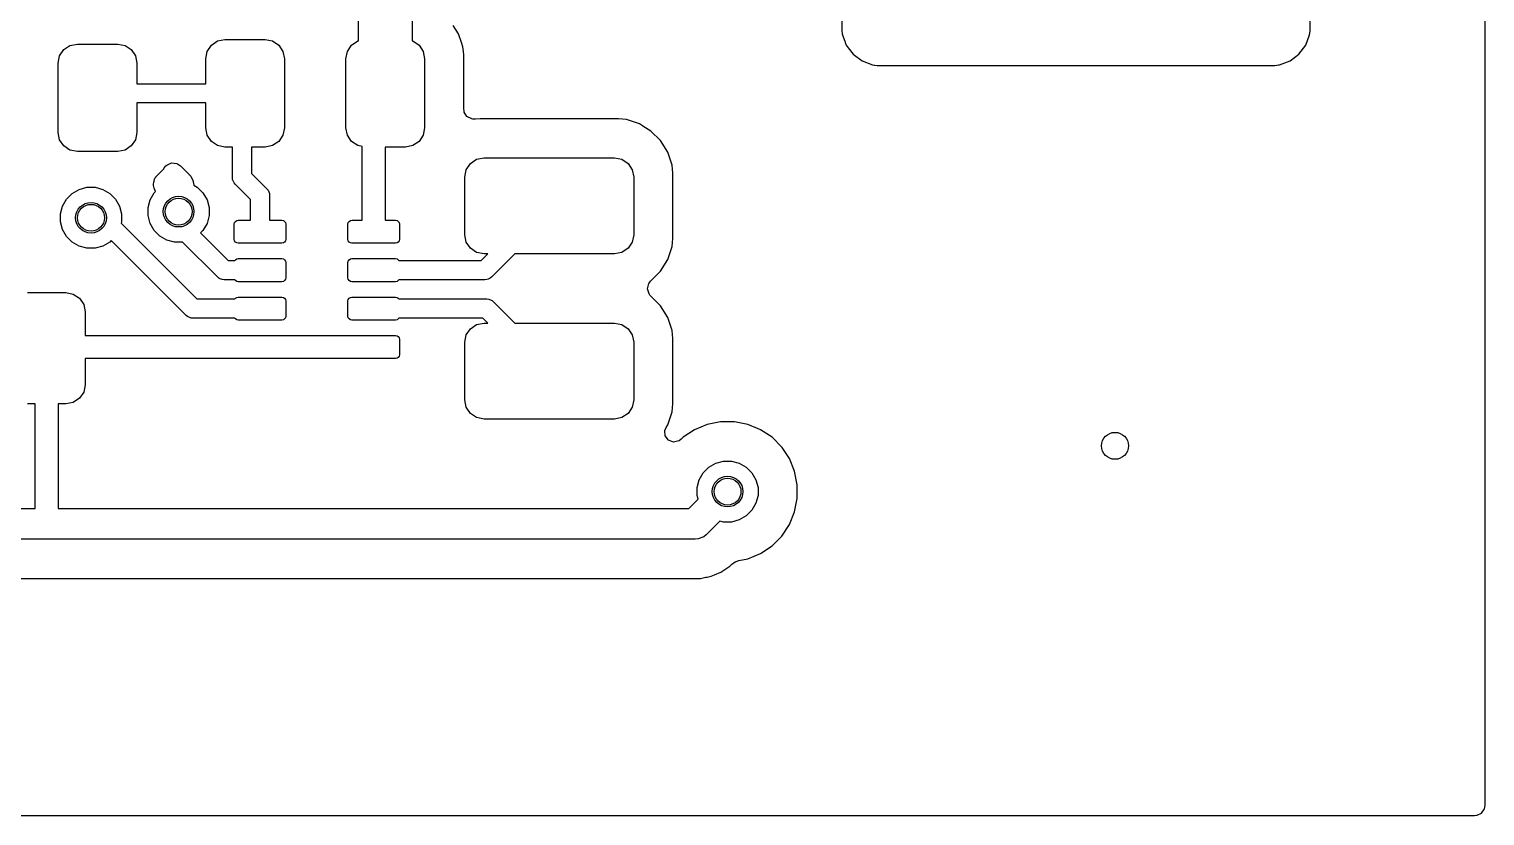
# Model space of a CAD drawing. Header units: inches. Extents: x -2.18 to 1.8, y 0.44 to 2.81.
# Drawn here: x 1.053 to 1.8, y 0.435 to 0.839 of the extents above; entities that cross this region are included whole.
import ezdxf

# ---------------------------------------------------------------- set-up
doc = ezdxf.new("R2010")
doc.units = ezdxf.units.IN
doc.header["$MEASUREMENT"] = 0
doc.layers.add('BLACK', color=250, linetype='CONTINUOUS')

msp = doc.modelspace()

# ---------------------------------------------------------------- linework, layer by layer
at = {"layer": 'BLACK', "linetype": 'CONTINUOUS'}
for p, q in [((1.79959, 2.80918), (1.79959, 0.441)), ((1.46998, 0.91196), (1.46998, 0.83804)), ((1.71002, 0.83805), (1.71002, 0.91195)), ((1.22215, 0.8325), (1.22215, 0.86831)), ((1.2497, 0.86695), (1.2497, 0.8325)), ((1.27351, 0.83605), (1.27081, 0.84043)), ((1.27494, 0.83173), (1.27351, 0.83605)), ((1.46998, 0.83804), (1.47021, 0.83592)), ((1.47021, 0.83592), (1.47022, 0.83577)), ((1.47022, 0.83577), (1.47024, 0.83566)), ((1.70976, 0.83566), (1.70997, 0.83754)), ((1.70997, 0.83754), (1.71, 0.8379)), ((1.71, 0.8379), (1.71001, 0.83794)), ((1.71, 0.8379), (1.71, 0.8379)), ((1.71001, 0.83794), (1.71002, 0.83805)), ((1.71002, 0.83805), (1.71002, 0.83805)), ((1.07113, 0.82798), (1.07432, 0.83012)), ((1.07432, 0.83012), (1.07809, 0.83087)), ((1.07809, 0.83087), (1.09876, 0.83087)), ((1.09876, 0.83087), (1.10253, 0.83012)), ((1.10253, 0.83012), (1.10572, 0.82798)), ((1.14465, 0.82711), (1.14678, 0.83031)), ((1.14678, 0.83031), (1.14997, 0.83244)), ((1.14997, 0.83244), (1.15374, 0.83319)), ((1.15374, 0.83319), (1.17441, 0.83319)), ((1.17441, 0.83319), (1.17818, 0.83244)), ((1.17818, 0.83244), (1.18137, 0.83031)), ((1.18137, 0.83031), (1.1835, 0.82711)), ((1.2165, 0.82711), (1.21863, 0.83031)), ((1.21863, 0.83031), (1.22182, 0.83244)), ((1.22182, 0.83244), (1.22215, 0.8325)), ((1.2497, 0.8325), (1.25003, 0.83244)), ((1.25003, 0.83244), (1.25322, 0.83031)), ((1.25322, 0.83031), (1.25535, 0.82711)), ((1.2757, 0.82943), (1.27494, 0.83173)), ((1.27595, 0.82704), (1.2757, 0.82943)), ((1.2757, 0.82943), (1.2757, 0.82943)), ((1.47024, 0.83566), (1.47133, 0.83273)), ((1.47133, 0.83273), (1.47142, 0.8325)), ((1.47142, 0.8325), (1.47175, 0.8316)), ((1.47175, 0.8316), (1.47225, 0.83027)), ((1.47225, 0.83027), (1.47321, 0.82898)), ((1.47321, 0.82898), (1.4757, 0.82566)), ((1.7043, 0.82566), (1.70775, 0.83027)), ((1.70775, 0.83027), (1.70976, 0.83566)), ((1.06825, 0.82102), (1.069, 0.82479)), ((1.06825, 0.78559), (1.06825, 0.82102)), ((1.069, 0.82479), (1.07113, 0.82798)), ((1.10572, 0.82798), (1.10785, 0.82479)), ((1.10785, 0.82479), (1.1086, 0.82102)), ((1.1086, 0.82102), (1.1086, 0.81055)), ((1.1439, 0.82335), (1.14465, 0.82711)), ((1.1439, 0.81055), (1.1439, 0.82335)), ((1.1835, 0.82711), (1.18425, 0.82335)), ((1.18425, 0.82335), (1.18425, 0.78791)), ((1.21575, 0.82335), (1.2165, 0.82711)), ((1.21575, 0.78791), (1.21575, 0.82335)), ((1.25535, 0.82711), (1.2561, 0.82335)), ((1.2561, 0.82335), (1.2561, 0.78791)), ((1.27612, 0.82534), (1.27595, 0.82704)), ((1.27595, 0.82704), (1.27595, 0.82704)), ((1.27612, 0.79778), (1.27612, 0.82534)), ((1.27612, 0.82534), (1.27612, 0.82534)), ((1.27612, 0.82534), (1.27612, 0.82534)), ((1.4757, 0.82566), (1.48031, 0.82221)), ((1.48031, 0.82221), (1.48031, 0.82221)), ((1.48031, 0.82221), (1.4857, 0.8202)), ((1.6943, 0.8202), (1.69969, 0.82221)), ((1.69969, 0.82221), (1.7043, 0.82566)), ((1.4857, 0.8202), (1.4857, 0.8202)), ((1.4857, 0.8202), (1.48677, 0.82008)), ((1.48677, 0.82008), (1.48677, 0.82008)), ((1.48677, 0.82008), (1.48694, 0.82006)), ((1.48694, 0.82006), (1.48808, 0.81994)), ((1.48808, 0.81994), (1.48808, 0.81994)), ((1.48808, 0.81994), (1.48808, 0.81994)), ((1.48808, 0.81994), (1.48809, 0.81994)), ((1.48809, 0.81994), (1.69191, 0.81994)), ((1.69191, 0.81994), (1.69191, 0.81994)), ((1.69191, 0.81994), (1.69192, 0.81994)), ((1.69192, 0.81994), (1.69301, 0.82006)), ((1.69301, 0.82006), (1.69384, 0.82015)), ((1.69301, 0.82006), (1.69301, 0.82006)), ((1.69384, 0.82015), (1.6943, 0.8202)), ((1.1086, 0.81055), (1.1439, 0.81055)), ((1.1439, 0.80071), (1.1086, 0.80071)), ((1.1086, 0.80071), (1.1086, 0.78559)), ((1.1439, 0.78791), (1.1439, 0.80071)), ((1.27629, 0.7965), (1.27612, 0.79778)), ((1.27642, 0.79602), (1.27629, 0.7965)), ((1.27779, 0.79375), (1.27642, 0.79602)), ((1.28024, 0.7925), (1.27779, 0.79375)), ((1.28081, 0.7924), (1.28024, 0.7925)), ((1.2822, 0.79234), (1.28081, 0.7924)), ((1.28454, 0.79258), (1.2822, 0.79234)), ((1.28455, 0.79258), (1.28454, 0.79258)), ((1.28454, 0.79258), (1.28454, 0.79258)), ((1.35545, 0.79258), (1.28455, 0.79258)), ((1.28455, 0.79258), (1.28455, 0.79258)), ((1.35954, 0.79216), (1.35545, 0.79258)), ((1.35545, 0.79258), (1.35545, 0.79258)), ((1.36617, 0.78997), (1.35954, 0.79216)), ((1.069, 0.78182), (1.06825, 0.78559)), ((1.1086, 0.78559), (1.10785, 0.78182)), ((1.14465, 0.78415), (1.1439, 0.78791)), ((1.14678, 0.78095), (1.14465, 0.78415)), ((1.1835, 0.78415), (1.18137, 0.78095)), ((1.18425, 0.78791), (1.1835, 0.78415)), ((1.2165, 0.78415), (1.21575, 0.78791)), ((1.21863, 0.78095), (1.2165, 0.78415)), ((1.25535, 0.78415), (1.25322, 0.78095)), ((1.2561, 0.78791), (1.25535, 0.78415)), ((1.36773, 0.78901), (1.36617, 0.78997)), ((1.36617, 0.78997), (1.36617, 0.78997)), ((1.36617, 0.78997), (1.36617, 0.78997)), ((1.36617, 0.78997), (1.36617, 0.78997)), ((1.36797, 0.78886), (1.36773, 0.78901)), ((1.37211, 0.7863), (1.36797, 0.78886)), ((1.36797, 0.78886), (1.36797, 0.78886)), ((1.37705, 0.78136), (1.37211, 0.7863)), ((1.37211, 0.7863), (1.37211, 0.7863)), ((1.07113, 0.77863), (1.069, 0.78182)), ((1.07432, 0.7765), (1.07113, 0.77863)), ((1.07809, 0.77575), (1.07432, 0.7765)), ((1.10253, 0.7765), (1.09876, 0.77575)), ((1.10572, 0.77863), (1.10253, 0.7765)), ((1.10785, 0.78182), (1.10572, 0.77863)), ((1.14997, 0.77882), (1.14678, 0.78095)), ((1.15374, 0.77807), (1.14997, 0.77882)), ((1.15758, 0.77807), (1.15374, 0.77807)), ((1.15758, 0.7625), (1.15758, 0.77807)), ((1.17441, 0.77807), (1.16742, 0.77807)), ((1.16742, 0.77807), (1.16742, 0.76454)), ((1.17818, 0.77882), (1.17441, 0.77807)), ((1.18137, 0.78095), (1.17818, 0.77882)), ((1.22182, 0.77882), (1.21863, 0.78095)), ((1.22409, 0.77837), (1.22182, 0.77882)), ((1.22409, 0.74059), (1.22409, 0.77837)), ((1.24626, 0.77807), (1.23591, 0.77807)), ((1.23591, 0.77807), (1.23591, 0.74059)), ((1.25003, 0.77882), (1.24626, 0.77807)), ((1.25322, 0.78095), (1.25003, 0.77882)), ((1.38071, 0.77542), (1.37705, 0.78136)), ((1.09876, 0.77575), (1.07809, 0.77575)), ((1.12353, 0.76846), (1.1239, 0.76879)), ((1.1239, 0.76879), (1.12638, 0.76998)), ((1.12638, 0.76998), (1.12911, 0.76964)), ((1.12911, 0.76964), (1.12945, 0.76949)), ((1.12945, 0.76949), (1.13096, 0.76846)), ((1.27744, 0.76648), (1.27958, 0.76968)), ((1.27958, 0.76968), (1.28277, 0.77181)), ((1.28277, 0.77181), (1.28654, 0.77256)), ((1.28654, 0.77256), (1.35346, 0.77256)), ((1.35346, 0.77256), (1.35723, 0.77181)), ((1.35723, 0.77181), (1.36042, 0.76968)), ((1.36042, 0.76968), (1.36256, 0.76648)), ((1.38291, 0.7688), (1.38071, 0.77542)), ((1.38333, 0.76471), (1.38291, 0.7688)), ((1.1174, 0.76039), (1.11762, 0.76162)), ((1.11762, 0.76162), (1.11786, 0.7621)), ((1.11762, 0.76162), (1.11762, 0.76162)), ((1.11786, 0.7621), (1.11824, 0.76264)), ((1.11824, 0.76264), (1.11833, 0.76286)), ((1.11833, 0.76286), (1.11849, 0.76298)), ((1.11849, 0.76298), (1.11877, 0.76337)), ((1.11877, 0.76337), (1.12234, 0.76694)), ((1.12234, 0.76694), (1.1226, 0.76736)), ((1.1226, 0.76736), (1.12349, 0.76843)), ((1.12349, 0.76843), (1.12353, 0.76846)), ((1.13096, 0.76846), (1.13313, 0.76629)), ((1.13313, 0.76629), (1.13529, 0.76413)), ((1.13529, 0.76413), (1.13527, 0.7641)), ((1.13527, 0.7641), (1.1356, 0.76384)), ((1.1356, 0.76384), (1.13602, 0.76337)), ((1.13602, 0.76337), (1.13623, 0.76314)), ((1.13623, 0.76314), (1.13736, 0.76095)), ((1.15767, 0.76154), (1.15758, 0.7625)), ((1.15786, 0.76109), (1.15767, 0.76154)), ((1.15767, 0.76154), (1.15767, 0.76154)), ((1.16742, 0.76454), (1.17521, 0.75675)), ((1.27669, 0.76272), (1.27744, 0.76648)), ((1.27669, 0.73319), (1.27669, 0.76272)), ((1.36256, 0.76648), (1.36331, 0.76272)), ((1.36331, 0.76272), (1.36331, 0.73319)), ((1.38333, 0.7312), (1.38333, 0.76471)), ((1.07259, 0.75143), (1.0755, 0.75434)), ((1.0755, 0.75434), (1.07906, 0.75639)), ((1.07906, 0.75639), (1.08303, 0.75746)), ((1.08303, 0.75746), (1.08714, 0.75746)), ((1.08714, 0.75746), (1.09111, 0.75639)), ((1.09111, 0.75639), (1.09467, 0.75434)), ((1.09467, 0.75434), (1.09758, 0.75143)), ((1.11545, 0.75103), (1.11751, 0.75459)), ((1.11713, 0.75892), (1.11737, 0.76023)), ((1.1172, 0.75831), (1.11713, 0.75892)), ((1.11754, 0.75696), (1.1172, 0.75831)), ((1.11736, 0.76029), (1.1174, 0.76039)), ((1.11737, 0.76023), (1.11736, 0.76029)), ((1.11751, 0.75459), (1.11822, 0.7553)), ((1.11822, 0.7553), (1.11754, 0.75696)), ((1.13736, 0.76095), (1.13748, 0.76041)), ((1.13748, 0.76041), (1.13751, 0.76028)), ((1.13751, 0.76028), (1.13751, 0.76028)), ((1.13751, 0.76028), (1.13787, 0.75849)), ((1.13787, 0.75849), (1.13959, 0.75749)), ((1.13959, 0.75749), (1.14249, 0.75459)), ((1.14249, 0.75459), (1.14455, 0.75103)), ((1.15841, 0.75977), (1.15786, 0.76109)), ((1.15902, 0.75902), (1.15841, 0.75977)), ((1.15841, 0.75977), (1.15841, 0.75977)), ((1.16681, 0.75123), (1.15902, 0.75902)), ((1.17521, 0.75675), (1.17582, 0.756)), ((1.17582, 0.756), (1.17582, 0.756)), ((1.17582, 0.756), (1.17656, 0.75423)), ((1.17656, 0.75423), (1.17665, 0.75327)), ((1.06947, 0.7439), (1.07054, 0.74787)), ((1.07054, 0.74787), (1.07259, 0.75143)), ((1.09758, 0.75143), (1.09963, 0.74787)), ((1.09963, 0.74787), (1.1007, 0.7439)), ((1.11439, 0.74706), (1.11545, 0.75103)), ((1.11439, 0.74294), (1.11439, 0.74706)), ((1.14455, 0.75103), (1.14561, 0.74706)), ((1.14561, 0.74706), (1.14561, 0.74294)), ((1.16681, 0.74059), (1.16681, 0.75123)), ((1.17665, 0.75327), (1.17665, 0.74059)), ((1.06947, 0.73979), (1.06947, 0.7439)), ((1.07054, 0.73582), (1.06947, 0.73979)), ((1.1007, 0.73979), (1.10051, 0.7391)), ((1.10051, 0.7391), (1.13938, 0.70024)), ((1.1007, 0.7439), (1.1007, 0.73979)), ((1.11545, 0.73897), (1.11439, 0.74294)), ((1.11751, 0.73541), (1.11545, 0.73897)), ((1.14455, 0.73897), (1.14249, 0.73541)), ((1.14561, 0.74294), (1.14455, 0.73897)), ((1.15854, 0.73862), (1.15869, 0.73938)), ((1.15869, 0.73938), (1.15912, 0.74001)), ((1.15912, 0.74001), (1.15976, 0.74044)), ((1.15976, 0.74044), (1.16051, 0.74059)), ((1.16051, 0.74059), (1.16681, 0.74059)), ((1.17665, 0.74059), (1.18295, 0.74059)), ((1.18295, 0.74059), (1.18371, 0.74044)), ((1.18371, 0.74044), (1.18434, 0.74001)), ((1.18434, 0.74001), (1.18477, 0.73938)), ((1.18477, 0.73938), (1.18492, 0.73862)), ((1.21681, 0.73862), (1.21696, 0.73938)), ((1.21696, 0.73938), (1.21739, 0.74001)), ((1.21739, 0.74001), (1.21803, 0.74044)), ((1.21803, 0.74044), (1.21878, 0.74059)), ((1.21878, 0.74059), (1.22409, 0.74059)), ((1.23591, 0.74059), (1.24122, 0.74059)), ((1.24122, 0.74059), (1.24197, 0.74044)), ((1.24197, 0.74044), (1.24261, 0.74001)), ((1.24261, 0.74001), (1.24304, 0.73938)), ((1.24304, 0.73938), (1.24319, 0.73862)), ((1.07259, 0.73226), (1.07054, 0.73582)), ((1.0755, 0.72935), (1.07259, 0.73226)), ((1.12041, 0.73251), (1.11751, 0.73541)), ((1.12397, 0.73045), (1.12041, 0.73251)), ((1.14249, 0.73541), (1.1412, 0.73412)), ((1.1412, 0.73412), (1.1554, 0.71992)), ((1.15854, 0.73075), (1.15854, 0.73862)), ((1.18492, 0.73862), (1.18492, 0.73075)), ((1.21681, 0.73075), (1.21681, 0.73862)), ((1.24319, 0.73862), (1.24319, 0.73075)), ((1.27744, 0.72942), (1.27669, 0.73319)), ((1.36331, 0.73319), (1.36256, 0.72942)), ((1.07906, 0.72729), (1.0755, 0.72935)), ((1.08303, 0.72623), (1.07906, 0.72729)), ((1.08714, 0.72623), (1.08303, 0.72623)), ((1.09111, 0.72729), (1.08714, 0.72623)), ((1.09467, 0.72935), (1.09111, 0.72729)), ((1.09551, 0.73019), (1.09467, 0.72935)), ((1.13386, 0.69184), (1.09551, 0.73019)), ((1.12794, 0.72939), (1.12397, 0.73045)), ((1.13201, 0.72939), (1.12794, 0.72939)), ((1.14988, 0.71152), (1.13201, 0.72939)), ((1.15869, 0.72999), (1.15854, 0.73075)), ((1.15912, 0.72936), (1.15869, 0.72999)), ((1.15976, 0.72893), (1.15912, 0.72936)), ((1.16051, 0.72878), (1.15976, 0.72893)), ((1.18295, 0.72878), (1.16051, 0.72878)), ((1.18371, 0.72893), (1.18295, 0.72878)), ((1.18434, 0.72936), (1.18371, 0.72893)), ((1.18477, 0.72999), (1.18434, 0.72936)), ((1.18492, 0.73075), (1.18477, 0.72999)), ((1.21696, 0.72999), (1.21681, 0.73075)), ((1.21739, 0.72936), (1.21696, 0.72999)), ((1.21803, 0.72893), (1.21739, 0.72936)), ((1.21878, 0.72878), (1.21803, 0.72893)), ((1.24122, 0.72878), (1.21878, 0.72878)), ((1.24197, 0.72893), (1.24122, 0.72878)), ((1.24261, 0.72936), (1.24197, 0.72893)), ((1.24304, 0.72999), (1.24261, 0.72936)), ((1.24319, 0.73075), (1.24304, 0.72999)), ((1.27958, 0.72623), (1.27744, 0.72942)), ((1.28277, 0.7241), (1.27958, 0.72623)), ((1.28654, 0.72335), (1.28277, 0.7241)), ((1.35723, 0.7241), (1.35346, 0.72335)), ((1.36042, 0.72623), (1.35723, 0.7241)), ((1.36256, 0.72942), (1.36042, 0.72623)), ((1.38071, 0.72048), (1.38291, 0.72711)), ((1.38291, 0.72711), (1.38333, 0.7312)), ((1.1554, 0.71992), (1.15885, 0.71992)), ((1.15885, 0.71992), (1.15912, 0.72033)), ((1.15912, 0.72033), (1.15976, 0.72076)), ((1.15976, 0.72076), (1.16051, 0.72091)), ((1.16051, 0.72091), (1.18295, 0.72091)), ((1.18295, 0.72091), (1.18371, 0.72076)), ((1.18371, 0.72076), (1.18434, 0.72033)), ((1.18434, 0.72033), (1.18477, 0.71969)), ((1.18477, 0.71969), (1.18492, 0.71894)), ((1.18492, 0.71894), (1.18492, 0.71106)), ((1.21681, 0.71894), (1.21696, 0.71969)), ((1.21681, 0.71106), (1.21681, 0.71894)), ((1.21696, 0.71969), (1.21739, 0.72033)), ((1.21739, 0.72033), (1.21803, 0.72076)), ((1.21803, 0.72076), (1.21878, 0.72091)), ((1.21878, 0.72091), (1.24122, 0.72091)), ((1.24122, 0.72091), (1.24197, 0.72076)), ((1.24197, 0.72076), (1.24261, 0.72033)), ((1.24261, 0.72033), (1.24288, 0.71992)), ((1.24288, 0.71992), (1.28501, 0.71992)), ((1.28501, 0.71992), (1.28843, 0.72335)), ((1.28843, 0.72335), (1.28654, 0.72335)), ((1.30235, 0.72335), (1.29053, 0.71152)), ((1.35346, 0.72335), (1.30235, 0.72335)), ((1.37705, 0.71454), (1.38071, 0.72048)), ((1.15062, 0.71091), (1.14988, 0.71152)), ((1.15127, 0.71064), (1.15062, 0.71091)), ((1.15062, 0.71091), (1.15062, 0.71091)), ((1.1524, 0.71017), (1.15127, 0.71064)), ((1.15336, 0.71008), (1.1524, 0.71017)), ((1.1524, 0.71017), (1.1524, 0.71017)), ((1.15885, 0.71008), (1.15336, 0.71008)), ((1.15912, 0.70967), (1.15885, 0.71008)), ((1.15976, 0.70924), (1.15912, 0.70967)), ((1.16051, 0.70909), (1.15976, 0.70924)), ((1.18295, 0.70909), (1.16051, 0.70909)), ((1.18371, 0.70924), (1.18295, 0.70909)), ((1.18434, 0.70967), (1.18371, 0.70924)), ((1.18477, 0.71031), (1.18434, 0.70967)), ((1.18492, 0.71106), (1.18477, 0.71031)), ((1.21696, 0.71031), (1.21681, 0.71106)), ((1.21739, 0.70967), (1.21696, 0.71031)), ((1.21803, 0.70924), (1.21739, 0.70967)), ((1.21878, 0.70909), (1.21803, 0.70924)), ((1.24122, 0.70909), (1.21878, 0.70909)), ((1.24197, 0.70924), (1.24122, 0.70909)), ((1.24261, 0.70967), (1.24197, 0.70924)), ((1.24288, 0.71008), (1.24261, 0.70967)), ((1.28705, 0.71008), (1.24288, 0.71008)), ((1.28801, 0.71017), (1.28705, 0.71008)), ((1.28868, 0.71045), (1.28801, 0.71017)), ((1.28801, 0.71017), (1.28801, 0.71017)), ((1.28978, 0.71091), (1.28868, 0.71045)), ((1.29053, 0.71152), (1.28978, 0.71091)), ((1.28978, 0.71091), (1.28978, 0.71091)), ((1.37116, 0.70842), (1.37193, 0.70942)), ((1.37193, 0.70942), (1.37211, 0.70961)), ((1.37211, 0.70961), (1.37705, 0.71454)), ((1.37211, 0.70961), (1.37211, 0.70961)), ((1.05256, 0.70354), (1.07224, 0.70354)), ((1.07224, 0.70354), (1.07601, 0.70279)), ((1.07601, 0.70279), (1.0792, 0.70066)), ((1.37031, 0.70542), (1.37097, 0.70809)), ((1.37121, 0.70282), (1.37031, 0.70542)), ((1.37097, 0.70809), (1.37116, 0.70842)), ((1.3716, 0.70227), (1.37121, 0.70282)), ((1.37213, 0.70164), (1.3716, 0.70227)), ((1.37705, 0.69672), (1.37213, 0.70164)), ((1.0792, 0.70066), (1.08134, 0.69747)), ((1.08134, 0.69747), (1.08209, 0.6937)), ((1.13938, 0.70024), (1.15885, 0.70024)), ((1.15885, 0.70024), (1.15912, 0.70064)), ((1.15912, 0.70064), (1.15976, 0.70107)), ((1.15976, 0.70107), (1.16051, 0.70122)), ((1.16051, 0.70122), (1.18295, 0.70122)), ((1.18295, 0.70122), (1.18371, 0.70107)), ((1.18371, 0.70107), (1.18434, 0.70064)), ((1.18434, 0.70064), (1.18477, 0.70001)), ((1.18477, 0.70001), (1.18492, 0.69925)), ((1.18492, 0.69925), (1.18492, 0.69138)), ((1.21681, 0.69925), (1.21696, 0.70001)), ((1.21681, 0.69138), (1.21681, 0.69925)), ((1.21696, 0.70001), (1.21739, 0.70064)), ((1.21739, 0.70064), (1.21803, 0.70107)), ((1.21803, 0.70107), (1.21878, 0.70122)), ((1.21878, 0.70122), (1.24122, 0.70122)), ((1.24122, 0.70122), (1.24197, 0.70107)), ((1.24197, 0.70107), (1.24261, 0.70064)), ((1.24261, 0.70064), (1.24288, 0.70024)), ((1.24288, 0.70024), (1.28799, 0.70024)), ((1.28799, 0.70024), (1.28895, 0.70014)), ((1.28895, 0.70014), (1.28895, 0.70014)), ((1.28895, 0.70014), (1.28928, 0.70001)), ((1.28928, 0.70001), (1.29073, 0.69941)), ((1.29073, 0.69941), (1.29073, 0.69941)), ((1.29073, 0.69941), (1.29147, 0.69879)), ((1.29147, 0.69879), (1.30235, 0.68791)), ((1.38071, 0.69078), (1.37705, 0.69672)), ((1.08209, 0.6937), (1.08209, 0.68154)), ((1.1346, 0.69122), (1.13386, 0.69184)), ((1.13638, 0.69049), (1.1346, 0.69122)), ((1.13734, 0.69039), (1.13638, 0.69049)), ((1.15885, 0.69039), (1.13734, 0.69039)), ((1.15912, 0.68999), (1.15885, 0.69039)), ((1.15976, 0.68956), (1.15912, 0.68999)), ((1.16051, 0.68941), (1.15976, 0.68956)), ((1.18295, 0.68941), (1.16051, 0.68941)), ((1.18371, 0.68956), (1.18295, 0.68941)), ((1.18434, 0.68999), (1.18371, 0.68956)), ((1.18477, 0.69062), (1.18434, 0.68999)), ((1.18492, 0.69138), (1.18477, 0.69062)), ((1.21696, 0.69062), (1.21681, 0.69138)), ((1.21739, 0.68999), (1.21696, 0.69062)), ((1.21803, 0.68956), (1.21739, 0.68999)), ((1.21878, 0.68941), (1.21803, 0.68956)), ((1.24122, 0.68941), (1.21878, 0.68941)), ((1.24197, 0.68956), (1.24122, 0.68941)), ((1.24261, 0.68999), (1.24197, 0.68956)), ((1.24288, 0.69039), (1.24261, 0.68999)), ((1.28595, 0.69039), (1.24288, 0.69039)), ((1.27958, 0.68503), (1.28277, 0.68716)), ((1.28277, 0.68716), (1.28654, 0.68791)), ((1.28843, 0.68791), (1.28595, 0.69039)), ((1.28654, 0.68791), (1.28843, 0.68791)), ((1.30235, 0.68791), (1.35346, 0.68791)), ((1.35346, 0.68791), (1.35723, 0.68716)), ((1.35723, 0.68716), (1.36042, 0.68503)), ((1.38291, 0.68415), (1.38071, 0.69078)), ((1.08209, 0.68154), (1.23, 0.68154)), ((1.23, 0.68154), (1.24122, 0.68154)), ((1.24122, 0.68154), (1.24197, 0.68139)), ((1.24197, 0.68139), (1.24261, 0.68096)), ((1.24261, 0.68096), (1.24304, 0.68032)), ((1.24304, 0.68032), (1.24319, 0.67957)), ((1.24319, 0.67957), (1.24319, 0.67169)), ((1.27669, 0.67807), (1.27744, 0.68184)), ((1.27744, 0.68184), (1.27958, 0.68503)), ((1.36042, 0.68503), (1.36256, 0.68184)), ((1.36256, 0.68184), (1.36331, 0.67807)), ((1.38333, 0.68006), (1.38291, 0.68415)), ((1.38333, 0.64655), (1.38333, 0.68006)), ((1.24319, 0.67169), (1.24304, 0.67094)), ((1.27669, 0.64854), (1.27669, 0.67807)), ((1.36331, 0.67807), (1.36331, 0.64854)), ((1.16051, 0.66972), (1.08209, 0.66972)), ((1.08209, 0.66972), (1.08209, 0.6563)), ((1.18295, 0.66972), (1.16051, 0.66972)), ((1.21878, 0.66972), (1.18295, 0.66972)), ((1.24122, 0.66972), (1.21878, 0.66972)), ((1.24197, 0.66987), (1.24122, 0.66972)), ((1.24261, 0.6703), (1.24197, 0.66987)), ((1.24304, 0.67094), (1.24261, 0.6703)), ((1.0792, 0.64934), (1.07601, 0.64721)), ((1.08134, 0.65253), (1.0792, 0.64934)), ((1.08209, 0.6563), (1.08134, 0.65253)), ((1.0565, 0.64646), (1.05256, 0.64646)), ((1.0565, 0.59287), (1.0565, 0.64646)), ((1.07224, 0.64646), (1.06831, 0.64646)), ((1.06831, 0.64646), (1.06831, 0.59287)), ((1.07601, 0.64721), (1.07224, 0.64646)), ((1.27744, 0.64478), (1.27669, 0.64854)), ((1.27958, 0.64158), (1.27744, 0.64478)), ((1.36256, 0.64478), (1.36042, 0.64158)), ((1.36331, 0.64854), (1.36256, 0.64478)), ((1.38071, 0.63584), (1.38291, 0.64246)), ((1.38291, 0.64246), (1.38333, 0.64655)), ((1.28277, 0.63945), (1.27958, 0.64158)), ((1.28654, 0.6387), (1.28277, 0.63945)), ((1.35346, 0.6387), (1.28654, 0.6387)), ((1.35723, 0.63945), (1.35346, 0.6387)), ((1.36042, 0.64158), (1.35723, 0.63945)), ((1.37925, 0.63294), (1.37986, 0.63446)), ((1.37986, 0.63446), (1.38071, 0.63584)), ((1.40094, 0.63597), (1.39444, 0.63327)), ((1.40095, 0.63597), (1.40094, 0.63597)), ((1.40785, 0.63734), (1.40095, 0.63597)), ((1.40786, 0.63734), (1.40785, 0.63734)), ((1.40785, 0.63734), (1.40785, 0.63734)), ((1.4149, 0.63734), (1.40786, 0.63734)), ((1.42181, 0.63597), (1.4149, 0.63734)), ((1.4149, 0.63734), (1.4149, 0.63734)), ((1.4149, 0.63734), (1.4149, 0.63734)), ((1.42668, 0.63395), (1.42181, 0.63597)), ((1.42181, 0.63597), (1.42181, 0.63597)), ((1.42181, 0.63597), (1.42181, 0.63597)), ((1.42181, 0.63597), (1.42181, 0.63597)), ((1.37922, 0.63281), (1.37925, 0.63294)), ((1.37942, 0.63007), (1.37922, 0.63281)), ((1.38107, 0.62786), (1.37942, 0.63007)), ((1.38364, 0.6269), (1.38107, 0.62786)), ((1.38633, 0.62749), (1.38364, 0.6269)), ((1.38654, 0.6276), (1.38633, 0.62749)), ((1.38765, 0.62843), (1.38654, 0.6276)), ((1.38858, 0.62936), (1.38765, 0.62843)), ((1.39443, 0.63327), (1.38858, 0.62936)), ((1.38858, 0.62936), (1.38858, 0.62936)), ((1.38858, 0.62936), (1.38858, 0.62936)), ((1.39444, 0.63327), (1.39443, 0.63327)), ((1.39444, 0.63327), (1.39444, 0.63327)), ((1.42832, 0.63327), (1.42668, 0.63395)), ((1.43418, 0.62936), (1.42832, 0.63327)), ((1.42832, 0.63327), (1.42832, 0.63327)), ((1.42832, 0.63327), (1.42832, 0.63327)), ((1.43916, 0.62438), (1.43418, 0.62936)), ((1.43934, 0.6241), (1.43916, 0.62438)), ((1.43916, 0.62438), (1.43916, 0.62438)), ((1.43916, 0.62438), (1.43916, 0.62438)), ((1.44307, 0.61852), (1.43934, 0.6241)), ((1.39888, 0.61116), (1.40179, 0.61407)), ((1.40179, 0.61407), (1.40535, 0.61612)), ((1.40535, 0.61612), (1.40932, 0.61719)), ((1.40932, 0.61719), (1.41343, 0.61719)), ((1.41343, 0.61719), (1.4174, 0.61612)), ((1.4174, 0.61612), (1.42096, 0.61407)), ((1.42096, 0.61407), (1.42387, 0.61116)), ((1.44577, 0.61201), (1.44307, 0.61852)), ((1.44307, 0.61852), (1.44307, 0.61852)), ((1.44307, 0.61852), (1.44307, 0.61852)), ((1.44715, 0.6051), (1.44577, 0.61201)), ((1.39576, 0.60363), (1.39683, 0.6076)), ((1.39683, 0.6076), (1.39888, 0.61116)), ((1.42387, 0.61116), (1.42593, 0.6076)), ((1.42593, 0.6076), (1.42699, 0.60363)), ((1.44715, 0.59805), (1.44715, 0.6051)), ((1.39154, 0.59287), (1.39628, 0.59761)), ((1.39576, 0.59952), (1.39576, 0.60363)), ((1.39628, 0.59761), (1.39576, 0.59952)), ((1.42699, 0.59952), (1.42593, 0.59555)), ((1.42699, 0.60363), (1.42699, 0.59952)), ((1.44577, 0.59114), (1.44715, 0.59805)), ((1.01585, 0.59287), (1.0565, 0.59287)), ((1.06831, 0.59287), (1.39154, 0.59287)), ((1.42387, 0.59199), (1.42096, 0.58908)), ((1.42593, 0.59555), (1.42387, 0.59199)), ((1.44307, 0.58463), (1.44577, 0.59114)), ((1.40741, 0.58647), (1.40037, 0.57943)), ((1.40932, 0.58596), (1.40741, 0.58647)), ((1.41343, 0.58596), (1.40932, 0.58596)), ((1.4174, 0.58703), (1.41343, 0.58596)), ((1.42096, 0.58908), (1.4174, 0.58703)), ((1.43916, 0.57877), (1.44307, 0.58463)), ((1.06591, 0.57713), (1.01259, 0.57713)), ((1.3948, 0.57713), (1.06591, 0.57713)), ((1.39634, 0.57728), (1.3948, 0.57713)), ((1.39918, 0.57845), (1.39634, 0.57728)), ((1.40037, 0.57943), (1.39918, 0.57845)), ((1.43418, 0.57379), (1.43916, 0.57877)), ((1.4172, 0.56626), (1.42181, 0.56718)), ((1.42181, 0.56718), (1.42832, 0.56988)), ((1.42832, 0.56988), (1.43418, 0.57379)), ((1.40472, 0.55892), (1.40802, 0.56028)), ((1.40802, 0.56028), (1.41258, 0.56333)), ((1.41258, 0.56333), (1.41355, 0.5643)), ((1.41355, 0.5643), (1.41467, 0.56514)), ((1.41467, 0.56514), (1.41534, 0.56551)), ((1.41534, 0.56551), (1.41581, 0.56576)), ((1.41581, 0.56576), (1.4172, 0.56626)), ((1.00984, 0.55711), (1.39755, 0.55711)), ((1.39755, 0.55711), (1.39892, 0.55738)), ((1.39755, 0.55711), (1.39755, 0.55711)), ((1.39892, 0.55738), (1.40024, 0.55764)), ((1.40024, 0.55764), (1.40092, 0.55778)), ((1.40024, 0.55764), (1.40024, 0.55764)), ((1.40092, 0.55778), (1.40294, 0.55818)), ((1.40294, 0.55818), (1.4039, 0.55858)), ((1.4039, 0.55858), (1.40472, 0.55892)), ((1.40472, 0.55892), (1.40472, 0.55892)), ((1.40472, 0.55892), (1.40472, 0.55892)), ((1.79959, 0.441), (1.79939, 0.43962)), ((1.79418, 0.43541), (-2.174, 0.43541)), ((1.79522, 0.43553), (1.79418, 0.43541)), ((1.79552, 0.43559), (1.79522, 0.43553)), ((1.79768, 0.43667), (1.79552, 0.43559)), ((1.79773, 0.43672), (1.79768, 0.43667)), ((1.79922, 0.43903), (1.79773, 0.43672)), ((1.79939, 0.43962), (1.79922, 0.43903))]:
    msp.add_line(p, q, dxfattribs=at)
at = {"layer": 'BLACK'}
for centre, radius in [((1.08509, 0.74184), 0.00787), ((1.13, 0.745), 0.00787), ((1.61, 0.625), 0.00689), ((1.41138, 0.60157), 0.00787)]:
    msp.add_circle(centre, radius, dxfattribs=at)
at = {"layer": 'WHITE'}
for centre in [(1.08509, 0.74184), (1.13, 0.745), (1.61, 0.625), (1.41138, 0.60157)]:
    msp.add_circle(centre, 0.00689, dxfattribs=at)

doc.saveas('drawing.dxf')
